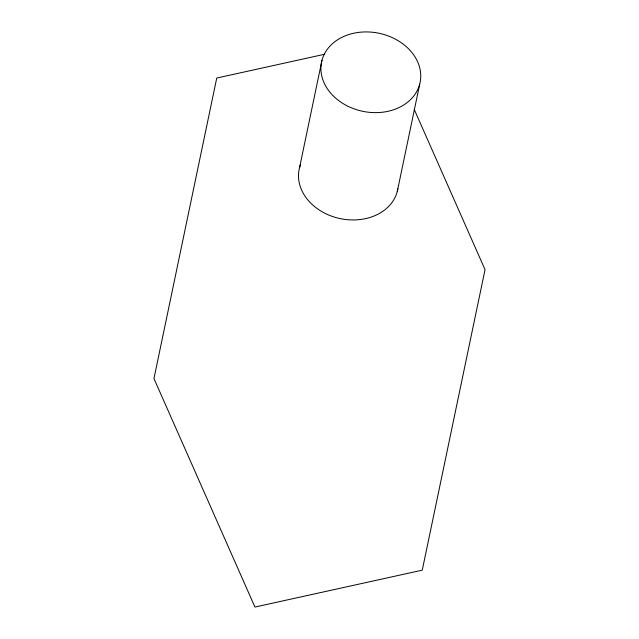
<?xml version="1.0" encoding="UTF-8"?>
<svg xmlns="http://www.w3.org/2000/svg" width="639" height="639" viewBox="0 0 639 639"><rect width="100%" height="100%" fill="white"/><g stroke="black" fill="none" stroke-linecap="round" stroke-linejoin="round"><path stroke-width="0.96" d="M299.547 167.674L321.968 60.346M397.274 191.532L419.695 84.204A50.313 39.866 11.8 0 0 355.252 32.924A50.313 39.866 11.8 0 0 337.544 99.7A50.313 39.866 11.8 0 0 419.695 84.204M324.724 54.235L216.741 78.046L153.959 378.552L254.937 607.05L422.259 570.164L485.041 269.65L414.24 109.429M397.873 188.761A50.313 39.866 11.8 0 1 338.183 218.155A50.313 39.866 11.8 0 1 300.394 164.966"/></g></svg>
